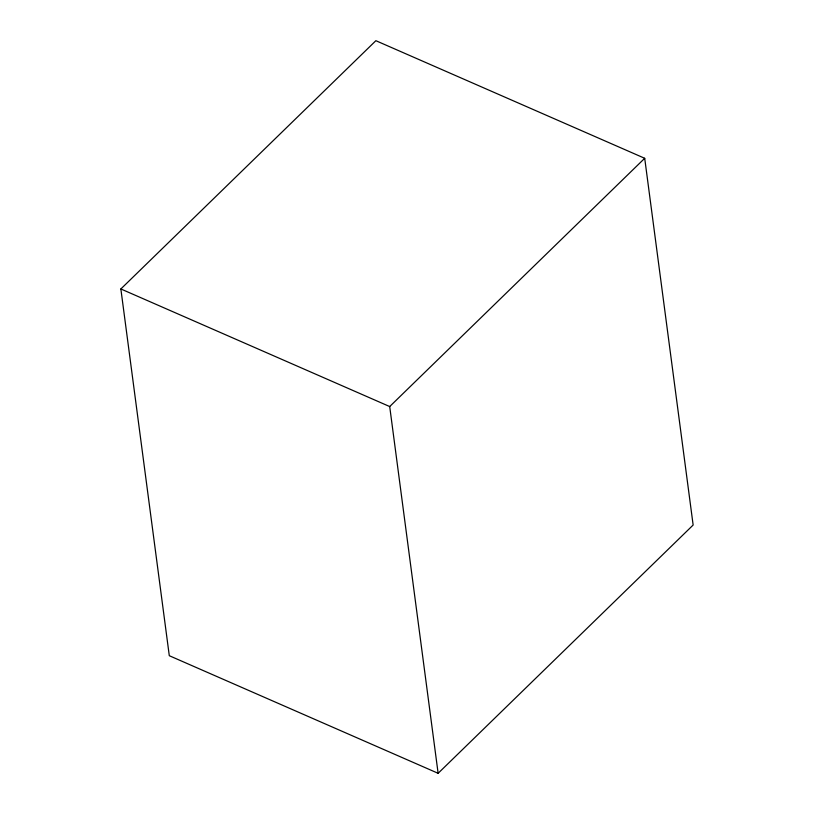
<?xml version="1.0" encoding="UTF-8"?>
<svg xmlns="http://www.w3.org/2000/svg" width="814" height="814" viewBox="0 0 814 814"><rect width="100%" height="100%" fill="white"/><g stroke="black" fill="none" stroke-linecap="round" stroke-linejoin="round"><path stroke-width="1.22" d="M120.859 288.96L375.875 40.7L644.708 158.292L693.141 525.04L438.125 773.3L169.292 655.708L120.859 288.96L389.703 406.552L438.125 773.3M389.703 406.552L644.708 158.292"/></g></svg>
